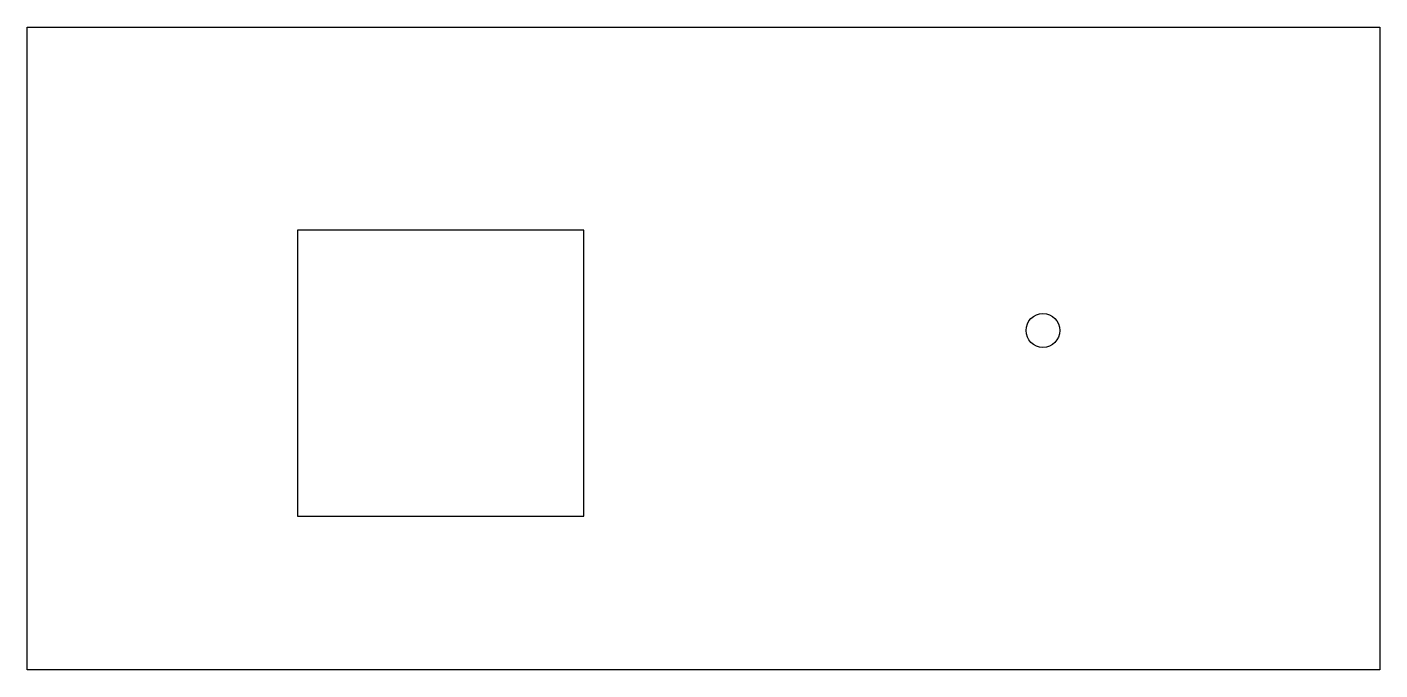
# Model space of a CAD drawing. Header units: millimetres. Extents: x 0 to 200, y 5 to 100.
import ezdxf

# ---------------------------------------------------------------- set-up
doc = ezdxf.new("R2010")
doc.units = ezdxf.units.MM
doc.layers.get('0').update_dxf_attribs({"linetype": 'CONTINUOUS'})

msp = doc.modelspace()

# ---------------------------------------------------------------- linework, layer by layer
for points in [[(200, 5), (0, 5), (0, 100), (200, 100)], [(82.3, 27.7), (82.3, 70), (40, 70), (40, 27.7)]]:
    msp.add_lwpolyline(points, close=True)
msp.add_circle((150.18, 55.17), 2.5)

doc.saveas('drawing.dxf')
